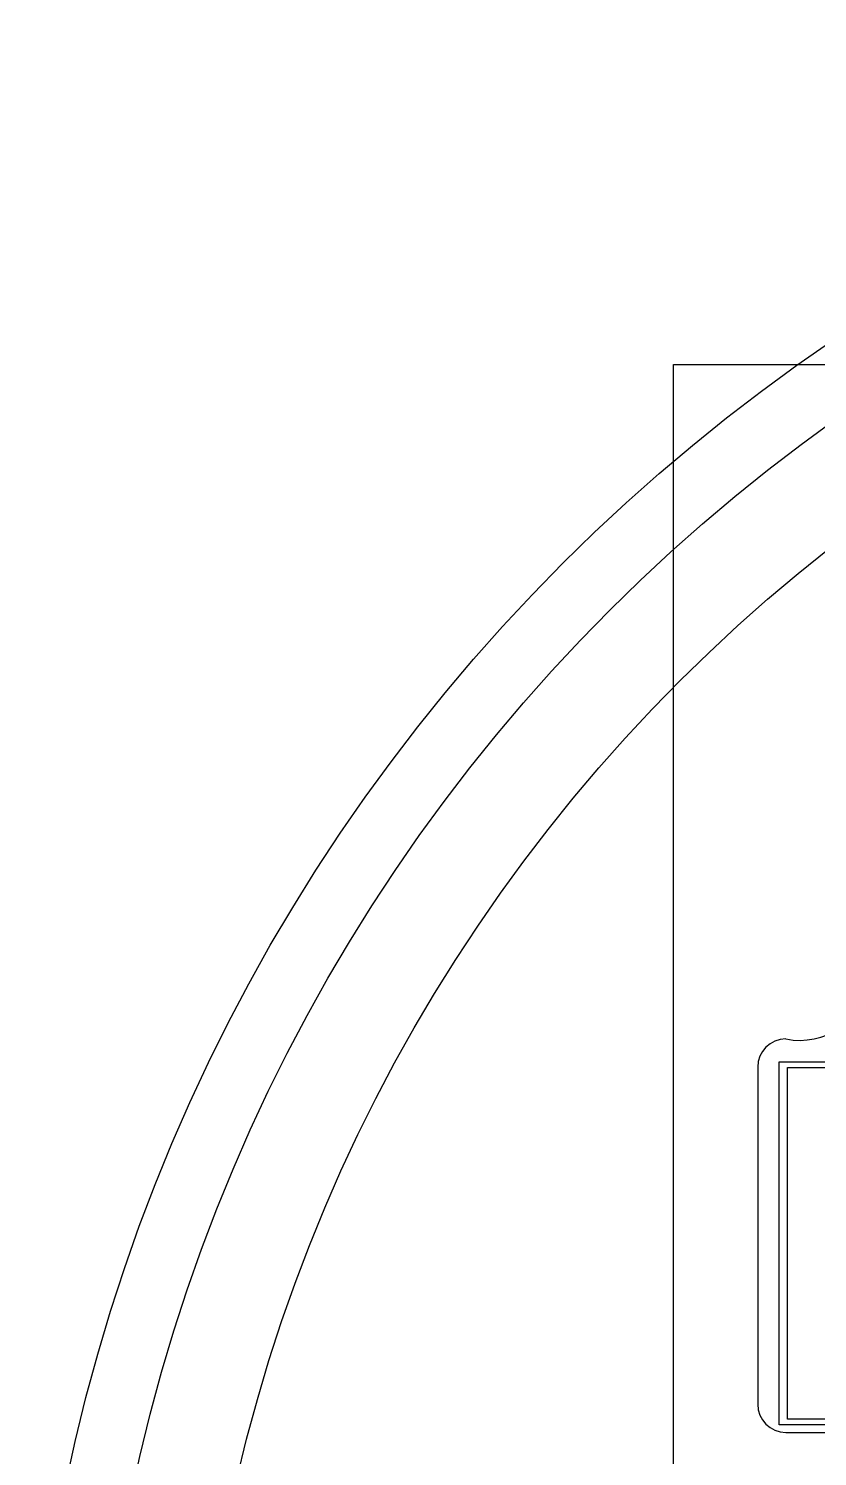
# Model space of a CAD drawing. Extents: x -82 to 82, y -82 to 82.
# Drawn here: x -82.5 to -46.8, y 18 to 82.5 of the extents above; entities that cross this region are included whole.
import ezdxf

# ---------------------------------------------------------------- set-up
doc = ezdxf.new("R2010")
doc.units = 0
for name, color, linetype in [('1', 12, 'CONTINUOUS'), ('16', 132, 'CONTINUOUS'), ('20', 31, 'CONTINUOUS'), ('21', 251, 'CONTINUOUS'), ('248', 20, 'CONTINUOUS'), ('51', 251, 'CONTINUOUS')]:
    doc.layers.add(name, color=color, linetype=linetype)

msp = doc.modelspace()

# ---------------------------------------------------------------- linework, layer by layer
at = {"layer": '1'}
for p, q in [((-53.34, -68.58), (-53.34, 67.31)), ((-53.34, 67.31), (-45.72, 67.31))]:
    msp.add_line(p, q, dxfattribs=at)
at = {"layer": '16'}
for p, q in [((-53.34, 67.31), (76.2, 67.31)), ((-53.34, -68.58), (-53.34, 67.31))]:
    msp.add_line(p, q, dxfattribs=at)
at = {"layer": '20'}
for p, q in [((-49.53, 35.56), (-49.53, 20.32)), ((-48.26, 19.05), (-16.51, 19.05))]:
    msp.add_line(p, q, dxfattribs=at)
for centre, radius, start, end in [((-47.625, 40.005), 3.2379, 258.6901, 348.6901), ((-48.26, 35.56), 1.27, 90, 180), ((-48.26, 20.32), 1.27, 180, 270)]:
    msp.add_arc(centre, radius, start, end, dxfattribs=at)
at = {"layer": '21'}
for p, q in [((-48.182, 21.59), (-48.182, 35.54)), ((-48.182, 35.54), (-40.56, 35.54))]:
    msp.add_line(p, q, dxfattribs=at)
at = {"layer": '248'}
for radius in [82.5, 79.5003, 79.5003, 75]:
    msp.add_circle((0, 0), radius, dxfattribs=at)
at = {"layer": '51'}
for p, q in [((-48.559, 19.39), (-48.559, 35.79)), ((-48.559, 35.79), (-40.13, 35.79)), ((-48.182, 19.64), (-48.182, 35.54)), ((-48.182, 35.54), (-40.56, 35.54)), ((-40.13, 19.39), (-48.559, 19.39)), ((-40.56, 19.64), (-48.182, 19.64))]:
    msp.add_line(p, q, dxfattribs=at)

doc.saveas('drawing.dxf')
